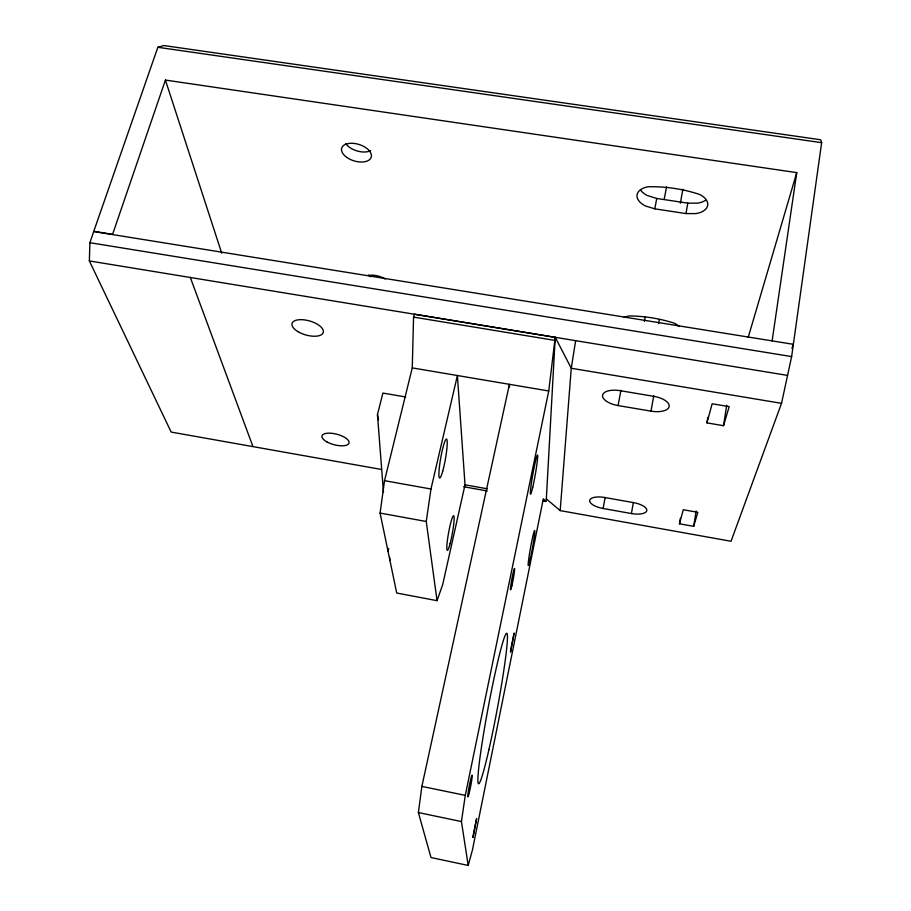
<?xml version="1.0" encoding="UTF-8"?>
<svg xmlns="http://www.w3.org/2000/svg" width="911" height="911" viewBox="0 0 911 911"><rect width="100%" height="100%" fill="white"/><g stroke="black" fill="none" stroke-linecap="round" stroke-linejoin="round"><path stroke-width="1.37" d="M437.041 600.668L426.246 521.491L430.971 489.013L457.39 375.537L465.02 484.811L442.678 584.646L437.041 600.668L396.706 593.015L380.081 513.064L384.533 480.678L412.262 367.896L413.56 317.096L414.368 314.181L555.209 337.366L548.741 390.978L465.282 795.371L461.433 821.551L468.208 865.45L430.994 857.536L418.377 812.555L421.873 786.409L509.408 384.328L509.42 387.152M381.47 469.461L171.166 432.076L89.358 260.933L89.904 242.702L93.719 231.531L793.356 344.312L791.932 348.332M543.047 500.959L545.837 501.46L546.338 498.966L555.232 337.252L571.265 368.26L560.185 510.604L731.032 541.271L781.524 403.334L791.636 356.577L821.642 142.674L820.709 139.77L163.9 45.55L157.854 47.292L93.776 231.326L112.588 234.366L165.415 80.077L796.749 172.623L772.118 340.885M707.813 417.432L706.936 422.875L723.528 425.688L726.727 405.224M575.65 340.6L571.265 368.26L781.524 403.334M680.369 518.234L679.458 523.791L693.681 526.342L696.141 511.014M631.414 513.542A14.53 5.557 10 0 0 646.776 510.627A14.53 5.557 10 0 0 633.498 502.61L604.71 497.497A14.462 5.546 10.4 0 0 589.69 500.458A14.462 5.546 10.4 0 0 603.116 508.486L631.414 513.542L633.373 502.473M651.012 411.146A16.922 7.539 9.3 0 0 669.141 406.568A16.922 7.539 9.3 0 0 653.847 396.342L620.232 390.682A16.831 7.516 9.9 0 0 602.581 395.328A16.831 7.516 9.9 0 0 618.068 405.566L651.012 411.146L653.745 395.738M685.96 213.573L695.936 213.595A19.826 11.217 7.6 0 0 707.665 205.556A19.826 11.217 7.6 0 0 699.739 194.499C683.375 188.998 665.394 186.334 648.131 186.766A19.712 11.194 8.5 0 0 645.387 205.943L654.804 208.847L685.96 213.573L687.805 203.142L697.758 203.142A19.769 11.308 7.5 0 0 705.683 200.204M658.642 323.633L659.382 319.499M680.358 203.21L682.851 189.306M644.441 321.344L645.193 317.21M664.233 199.361L666.533 186.869M618.068 405.566L620.926 390.227M654.804 208.847L656.74 198.461L647.345 195.546A19.655 11.285 8.4 0 1 640.877 190.467M603.116 508.486L605.155 497.452M388.69 548.547L388.029 551.292L387.813 548.479M383.451 492.111L377.461 414.607L382.893 393.062L405.748 396.991M679.458 523.791L683.296 509.727L697.849 512.312L693.681 526.342M706.936 422.875L712.14 403.778L729.187 406.636L723.528 425.688M468.208 865.45L472.456 849.895L543.32 498.807L545.837 501.46M748.193 337.434L796.749 172.623M157.854 47.292L821.642 142.674M656.74 198.461L687.805 203.142M89.904 242.702L791.636 356.577M89.358 260.933L787.559 375.412M413.56 317.096L554.594 340.35M412.262 367.896L548.741 390.978M465.02 484.811L487.328 488.808M463.642 486.736L487.317 490.983M384.533 480.678L430.971 489.013M380.081 513.064L426.246 521.491M421.873 786.409L465.282 795.371M418.377 812.555L461.433 821.551M546.338 498.921L560.185 510.604M190.24 277.286L252.928 446.504M165.415 80.077L221.737 253.247M377.461 414.607L378.418 419.846M389.646 557.327L389.874 560.14M369.24 275.361A13.38 6.502 15.2 0 1 385.171 279.017M370.686 150.668A15.396 8.643 17.2 0 1 345.816 143.699M370.72 276.716A13.346 6.559 15.3 0 1 368.454 274.963M623.841 317.54A17.07 8.393 9.3 0 1 629.592 315.958C644.544 316.094 659.894 318.565 674.129 323.143A17.161 8.415 8.7 0 1 679.094 326.468M472.934 836.662L473.048 837.562L476.624 818.465L472.934 836.662M510.57 650.659L510.57 652.139L514.146 632.997L510.57 650.659M297.92 331.604A16.25 7.254 16.1 0 0 323.257 332.572A16.25 7.254 16.1 0 0 301.894 319.67A16.25 7.254 16.1 0 0 297.92 331.604M326.924 441.903A13.984 5.42 14.7 0 0 348.936 443.361A13.984 5.42 14.7 0 0 330.716 433.203A13.984 5.42 14.7 0 0 326.924 441.903M530.396 558.397A17.753 0.968 -79.7 0 0 534.746 530.566A17.753 0.968 -79.7 0 0 529.348 554.788A17.753 0.968 -79.7 0 0 530.396 558.397M532.764 487.157A19.94 1.23 -79.9 0 0 537.672 455.272A19.94 1.23 -79.9 0 0 531.648 481.452A19.94 1.23 -79.9 0 0 532.764 487.157M511.971 585.431A10.943 0.695 -79.6 0 0 514.544 568.475A10.943 0.695 -79.6 0 0 511.082 583.678A10.943 0.695 -79.6 0 0 511.971 585.431M488.956 749.468A76.524 4.589 -79.4 0 0 506.983 633.441A76.524 4.589 -79.4 0 0 482.135 742.738A76.524 4.589 -79.4 0 0 488.956 749.468M469.131 793.31A11 0.706 -79.1 0 0 472.171 775.455A11 0.706 -79.1 0 0 468.698 789.199A11 0.706 -79.1 0 0 469.131 793.31M450.102 543.605A17.628 1.902 -79.7 0 0 453.826 515.865A17.628 1.902 -79.7 0 0 447.483 539.733A17.628 1.902 -79.7 0 0 450.102 543.605M442.735 471.146A19.78 2.403 -80 0 0 446.845 439.375A19.78 2.403 -80 0 0 439.626 465.122A19.78 2.403 -80 0 0 442.735 471.146M346.818 157.421A15.441 8.575 17.1 0 0 371.198 157.25A15.441 8.575 17.1 0 0 351.361 143.278A15.441 8.575 17.1 0 0 346.818 157.421"/></g></svg>
